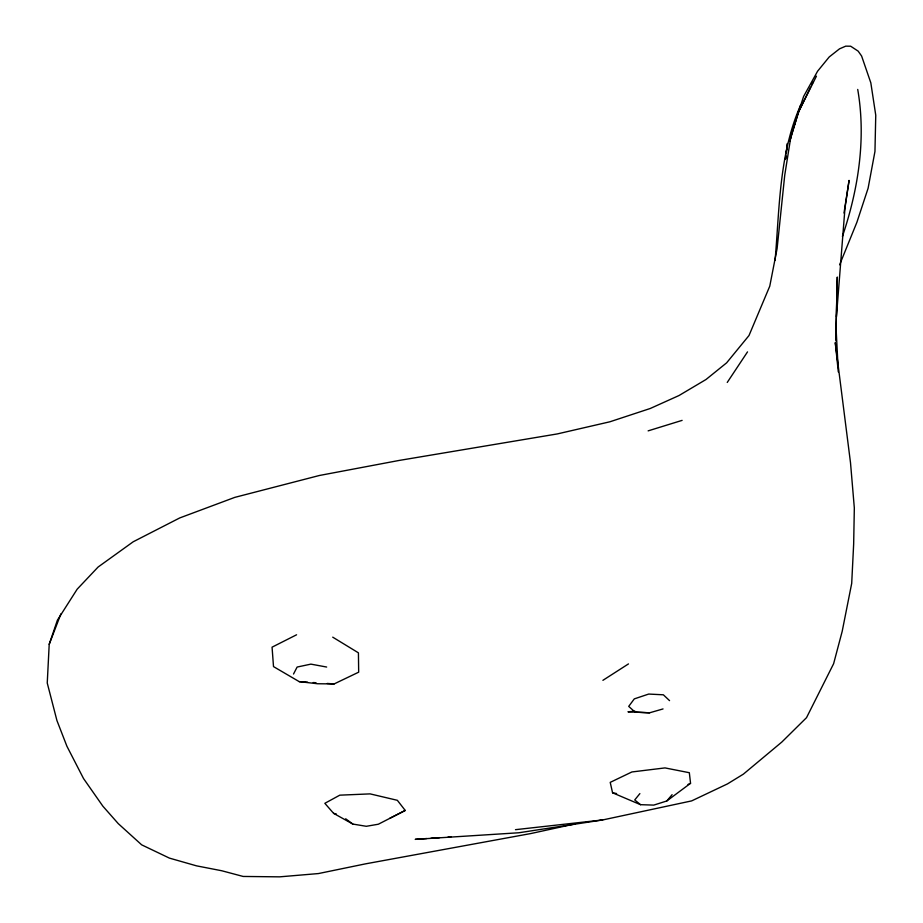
<?xml version="1.0" encoding="UTF-8"?>
<svg xmlns="http://www.w3.org/2000/svg" width="923" height="923" viewBox="0 0 923 923"><rect width="100%" height="100%" fill="white"/><g stroke="black" fill="none" stroke-linecap="round" stroke-linejoin="round"><path stroke-width="1.38" d="M835.8 340.991L837.299 277.027L835.788 338.983M839.607 264.809L856.89 222.293L868.105 188.234L874.958 151.441L875.754 115.213L870.827 82.839L861.609 56.026L858.171 51.146L850.671 46.219L845.733 46.15L839.503 48.85L829.212 56.961L817.593 71.209L803.633 96.396L791.323 133.812L784.735 175.243L777.108 248.529L769.77 286.165L748.991 335.545L726.609 362.854L705.991 379.515L679.016 395.529L650.265 408.485L609.895 421.788L557.296 433.925L398.782 460.508L319.37 475.495L234.823 497.37L179.697 517.953L133.224 541.766L98.103 567.034L77.174 589.186L57.376 620.233L49.207 644.312L47.246 683.02L56.926 720.517L66.918 746.257L83.532 778.539L102.868 806.183L118.248 823.616L141.669 844.845L169.417 858.113L196.507 865.843L221.774 870.758L243.141 876.446L279.577 876.85L318.435 873.562L365.439 863.87L530.806 833.55L575.121 823.881M836.446 316.589L844.983 208.033L849.079 180.4L844.003 213.04M775.089 260.251C779.623 207.883 779.024 153.714 800.806 104.749L789.73 141.254M785.438 159.021L785.888 154.822M785.692 158.918L786.004 156.114M786.327 153.31L787.423 143.492L786.038 153.426M789.661 141.207L798.13 112.71L810.532 87.235M842.411 236.45C858.321 189.434 866.247 138.75 857.721 89.439M49.207 644.312L60.941 613.818M811.779 84.697L813.025 82.147M798.13 112.71L816.44 76.148M293.526 674.021L297.125 667.052L310.889 664.133L326.661 667.041M727.243 382.445L747.515 351.882M639.881 793.607L634.736 799.941L640.527 804.683L653.772 805.098L666.798 800.979L690.554 783.304L689.331 772.713L664.998 767.913L631.897 771.963L610.218 782.369L612.572 792.799L640.527 804.683M666.798 800.979L672.094 794.68M602.904 680.332L628.471 663.914M405.232 810.452L378.326 824.227L366.304 826.293L352.828 824.066L333.618 813.359L324.838 803.322L339.802 795.165L370.111 793.884L397.351 800.31L405.232 810.452L389.783 818.297M296.583 634.782L272.066 647.173L273.508 666.602L299.214 681.635L317.593 683.747L334.161 683.92L358.678 672.175L358.424 652.838L332.718 637.158M687.993 784.492L690.554 783.304M648.131 430.868L682.12 420.38M634.978 711.218L627.952 711.795L649.561 712.81L663.049 708.933M515.484 829.673L602.707 819.947L691.639 800.899L727.474 783.904L743.373 774.143L781.827 742.046L806.517 717.667L833.619 663.706L842.191 631.344L851.698 583.405L853.66 544.062L854.329 507.973L850.51 462.781L835.269 342.641L838.315 371.923L836.053 327.85M600.262 820.212L602.707 819.947L518.795 832.765L415.212 839.353L426.657 838.545M430.949 838.234L439.533 837.634M448.105 837.023L450.966 836.815M649.561 712.81L635.082 712.118L628.713 706.383L634.297 698.884L648.707 694.061L663.36 694.8L669.556 700.638M299.214 681.635L307.601 682.178M313.197 682.547L315.989 682.732M327.169 683.458L334.161 683.92M612.572 792.799L616.599 793.538M333.618 813.359L336.295 813.971M345.675 818.793L352.828 824.066"/></g></svg>
